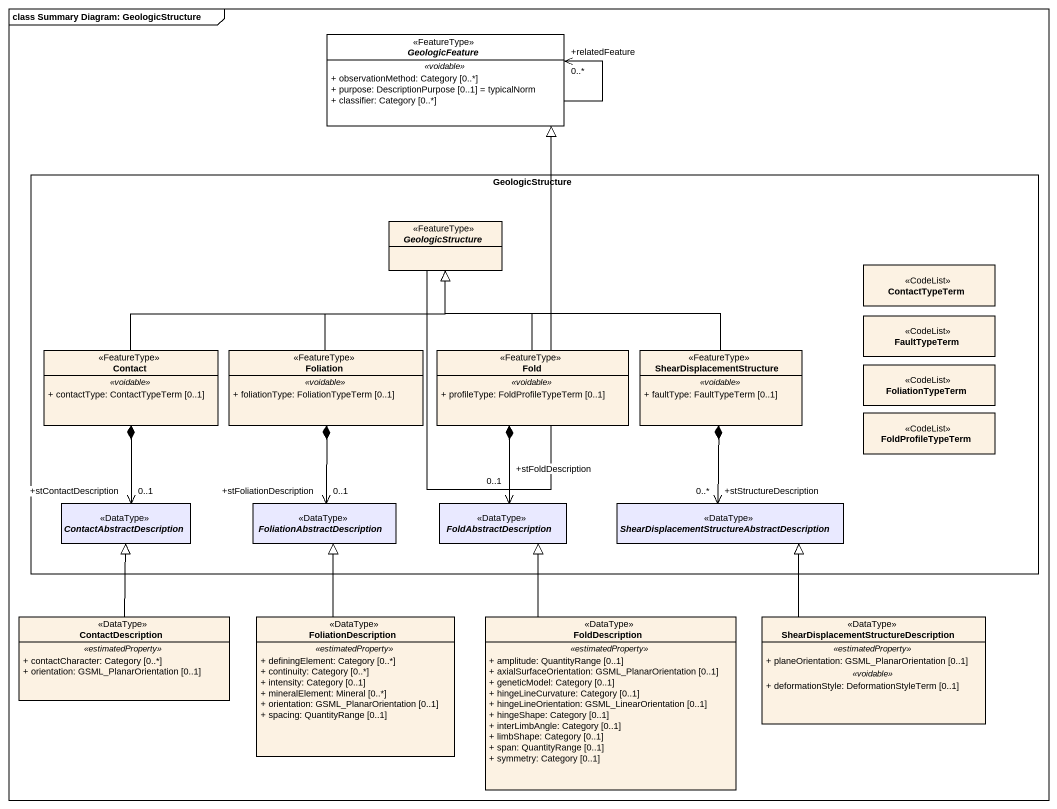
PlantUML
@startuml
mainframe class Summary Diagram: GeologicStructure
hide circle
hide empty members
skinparam classAttributeIconSize 0
abstract class GeologicFeature <<FeatureType>> #FFFFFF {
  .. <<voidable>> ..
  + observationMethod: Category [0..*]
  + purpose: DescriptionPurpose [0..1] = typicalNorm
  + classifier: Category [0..*]
}
rectangle GeologicStructure {
  abstract class "GeologicStructure" as GeologicStructure_2 <<FeatureType>> #FCF2E3
  class ContactTypeTerm <<CodeList>> #FCF2E3
  class FaultTypeTerm <<CodeList>> #FCF2E3
  class Contact <<FeatureType>> #FCF2E3 {
    .. <<voidable>> ..
    + contactType: ContactTypeTerm [0..1]
  }
  class Foliation <<FeatureType>> #FCF2E3 {
    .. <<voidable>> ..
    + foliationType: FoliationTypeTerm [0..1]
  }
  class Fold <<FeatureType>> #FCF2E3 {
    .. <<voidable>> ..
    + profileType: FoldProfileTypeTerm [0..1]
  }
  class ShearDisplacementStructure <<FeatureType>> #FCF2E3 {
    .. <<voidable>> ..
    + faultType: FaultTypeTerm [0..1]
  }
  class FoliationTypeTerm <<CodeList>> #FCF2E3
  class FoldProfileTypeTerm <<CodeList>> #FCF2E3
  abstract class ContactAbstractDescription <<DataType>> #E9E9FF
  abstract class FoliationAbstractDescription <<DataType>> #E9E9FF
  abstract class FoldAbstractDescription <<DataType>> #E9E9FF
  abstract class "ShearDisplacementStructureAbstractDescription" as ShearDisplacementStructureAb <<DataType>> #E9E9FF
}
class ContactDescription <<DataType>> {
  .. <<estimatedProperty>> ..
  + contactCharacter: Category [0..*]
  + orientation: GSML_PlanarOrientation [0..1]
}
class FoliationDescription <<DataType>> {
  .. <<estimatedProperty>> ..
  + definingElement: Category [0..*]
  + continuity: Category [0..*]
  + intensity: Category [0..1]
  + mineralElement: Mineral [0..*]
  + orientation: GSML_PlanarOrientation [0..1]
  + spacing: QuantityRange [0..1]
}
class FoldDescription <<DataType>> {
  .. <<estimatedProperty>> ..
  + amplitude: QuantityRange [0..1]
  + axialSurfaceOrientation: GSML_PlanarOrientation [0..1]
  + geneticModel: Category [0..1]
  + hingeLineCurvature: Category [0..1]
  + hingeLineOrientation: GSML_LinearOrientation [0..1]
  + hingeShape: Category [0..1]
  + interLimbAngle: Category [0..1]
  + limbShape: Category [0..1]
  + span: QuantityRange [0..1]
  + symmetry: Category [0..1]
}
class "ShearDisplacementStructureDescription" as ShearDisplacementStructureDe <<DataType>> {
  .. <<estimatedProperty>> ..
  + planeOrientation: GSML_PlanarOrientation [0..1]
  .. <<voidable>> ..
  + deformationStyle: DeformationStyleTerm [0..1]
}
GeologicFeature --> "+relatedFeature\n0..*" GeologicFeature
GeologicStructure_2 -up-|> GeologicFeature
Contact -right-|> GeologicStructure_2
Contact *--> "+stContactDescription\n0..1" ContactAbstractDescription
Foliation -up-|> GeologicStructure_2
Foliation *--> "+stFoliationDescription\n0..1" FoliationAbstractDescription
Fold -up-|> GeologicStructure_2
Fold *--> "+stFoldDescription\n0..1" FoldAbstractDescription
ShearDisplacementStructure -left-|> GeologicStructure_2
ShearDisplacementStructure *--> "+stStructureDescription\n0..*" ShearDisplacementStructureAb
ContactDescription -up-|> ContactAbstractDescription
FoliationDescription -up-|> FoliationAbstractDescription
FoldDescription -up-|> FoldAbstractDescription
ShearDisplacementStructureDe -up-|> ShearDisplacementStructureAb
@enduml
